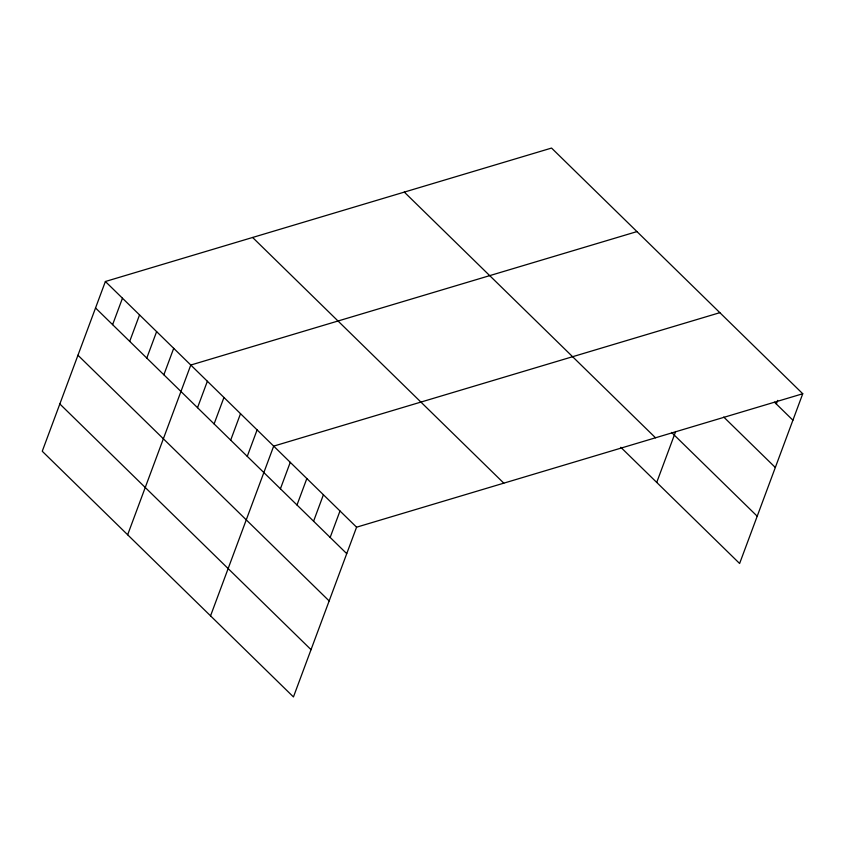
<?xml version="1.0" encoding="UTF-8"?>
<svg xmlns="http://www.w3.org/2000/svg" width="845" height="845" viewBox="0 0 845 845"><rect width="100%" height="100%" fill="white"/><g stroke="black" fill="none" stroke-linecap="round" stroke-linejoin="round"><path stroke-width="1.27" d="M105.382 281.501L42.25 451.251L293.447 696.935L356.579 527.195L802.75 393.749L551.553 148.065L105.382 281.501L356.579 527.195M112.617 324.66L122.462 298.211M129.697 341.369L139.541 314.91M146.787 358.079L156.621 331.62M163.867 374.789L173.7 348.33M127.658 534.779L190.79 365.04L636.961 231.593M197.529 407.702L207.363 381.253M214.102 423.926L223.946 397.467M230.685 440.139L240.519 413.68M247.258 456.353L257.102 429.894M210.553 615.857L273.685 446.118L719.855 312.671M280.424 488.79L290.257 462.331M296.996 505.004L306.841 478.545M313.579 521.217L323.413 494.758M330.163 537.431L339.996 510.971M656.723 482.421L675.673 431.478M776.333 403.994L777.675 400.382M802.75 393.749L739.618 563.499L620.8 447.29M774.485 402.188L792.906 420.208M723.742 417.05L775.33 467.496M671.553 432.429L757.204 516.211M404.311 192.1L655.509 437.784M252.613 237.466L503.81 483.16M95.538 307.96L346.735 553.644M77.951 355.238L329.149 600.932M59.837 403.963L311.034 649.657"/></g></svg>
